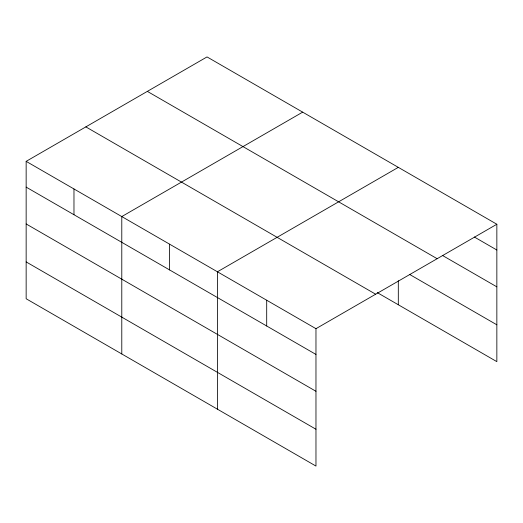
<?xml version="1.0" encoding="UTF-8"?>
<svg xmlns="http://www.w3.org/2000/svg" width="523" height="523" viewBox="0 0 523 523"><rect width="100%" height="100%" fill="white"/><g stroke="black" fill="none" stroke-linecap="round" stroke-linejoin="round"><path stroke-width="0.78" d="M26.15 161.352L315.97 328.679L315.97 466.078L26.15 298.751L26.15 161.352L207.03 56.922L496.85 224.249L496.85 361.648L377.214 292.579M302.673 112.138L121.787 216.568L121.787 353.973M398.31 167.353L217.431 271.783L217.431 409.189M315.97 328.679L496.85 224.249M474.328 237.011L496.85 250.014M442.654 255.564L496.85 286.852M147.342 91.381L437.156 258.708M409.574 274.418L496.85 324.809M85.844 126.886L375.658 294.214M26.15 187.116L315.97 354.444M26.15 223.955L315.97 391.282M26.15 261.912L315.97 429.239M398.31 280.733L398.31 304.759M266.697 300.235L266.697 325.999M169.609 244.176L169.609 269.946M73.972 188.96L73.972 214.724"/></g></svg>
